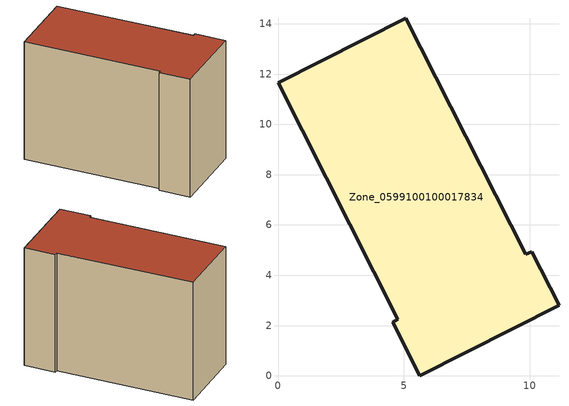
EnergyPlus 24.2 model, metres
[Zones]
Zone_0599100100017834
 floor ground (C_G): 4.55,2.14 4.77,2.25 0,11.65 5.08,14.22 9.86,4.83 10.09,4.94 11.17,2.8 5.64,0 z3.36
 wall outside (C_F): 4.77,2.25 4.55,2.14 5.64,0 11.17,2.8 10.09,4.94 9.86,4.83 5.08,14.22 0,11.65 4.77,2.25 z3.36:12.86
 roof outside (C_R): 5.08,14.22 0,11.65 4.77,2.25 4.55,2.14 5.64,0 11.17,2.8 10.09,4.94 9.86,4.83 z12.86
[BUILDING]
Pand.0599100100017834: North Axis=0; Terrain=City; Loads Convergence Tolerance Value=0.04; Temperature Convergence Tolerance Value=0.4; Solar Distribution=FullExterior; Maximum Number of Warmup Days=25; Minimum Number of Warmup Days=1
[Site:Location]
Rotterdam.The.Hague.AP_ZH_NLD Design_Conditions: Latitude=51.96; Longitude=4.45; Time Zone=1; Elevation=-4.5
[SITE:GROUNDTEMPERATURE:BUILDINGSURFACE]
18, 18, 18, 18, 18, 18, 18, 18, 18, 18, 18, 18
[MATERIAL] Thermal Absorptance=0.9; Solar Absorptance=0.7; Visible Absorptance=0.7
Name | Roughness | Thickness | Conductivity | Density | Specific Heat
G.TI.2015-2018 | MediumSmooth | 0.15 | 0.0428571 | 540 | 1210
F.TI.2015-2018 | Rough | 0.3 | 0.0666667 | 1920 | 840
R.TI.2015-2018 | MediumRough | 0.2 | 0.0333333 | 1500 | 1000
[CONSTRUCTION]
C_G: G.TI.2015-2018
C_F: F.TI.2015-2018
C_R: R.TI.2015-2018
[ZONE]
Zone_0599100100017834: Type=1; Multiplier=1; Ceiling Height=Autocalculate; Volume=Autocalculate; Floor Area=autocalculate; Part of Total Floor Area=Yes
[ZONEINFILTRATION:DESIGNFLOWRATE]
Infil_Zone_0599100100017834: Zone or ZoneList or Space or SpaceList=Zone_0599100100017834; Schedule=AlwaysOn; Design Flow Rate Calculation Method=Flow/Area; Flow Rate per Floor Area=0.0015; Constant Term Coefficient=1; Temperature Term Coefficient=0; Velocity Term Coefficient=0; Velocity Squared Term Coefficient=0
[HVACTEMPLATE:ZONE:IDEALLOADSAIRSYSTEM]
Zone_0599100100017834: Maximum Heating Supply Air Temperature=50; Minimum Cooling Supply Air Temperature=13; Maximum Heating Supply Air Humidity Ratio=0.0156; Minimum Cooling Supply Air Humidity Ratio=0.0077; Heating Limit=NoLimit; Cooling Limit=NoLimit; Dehumidification Control Type=ConstantSensibleHeatRatio; Cooling Sensible Heat Ratio=0.7; Dehumidification Setpoint=60; Humidification Control Type=None; Humidification Setpoint=30; Outdoor Air Method=None; Outdoor Air Flow Rate per Person=0.00944; Outdoor Air Flow Rate per Zone Floor Area=0; Outdoor Air Flow Rate per Zone=0; Demand Controlled Ventilation Type=None; Outdoor Air Economizer Type=NoEconomizer; Heat Recovery Type=None; Sensible Heat Recovery Effectiveness=0.7; Latent Heat Recovery Effectiveness=0.65
[ZONECONTROL:THERMOSTAT]
ThermostatControl_Zone_0599100100017834: Zone or ZoneList=Zone_0599100100017834; Control Type Schedule=DualSetpointControlType; Control 1=Thermostat_Zone_0599100100017834; Temperature Difference Between Cutout And Setpoint=0
[THERMOSTATSETPOINT:DUALSETPOINT]
Thermostat_Zone_0599100100017834: Heating Setpoint Temperature Schedule=HeatingSetpoint_Zone_0599100100017834; Cooling Setpoint Temperature Schedule=CoolingSetpoint_Zone_0599100100017834
[SCHEDULE:COMPACT]
HeatingSetpoint_Zone_0599100100017834: Through: 12/31, For: AllDays, Until: 24:00, 21
CoolingSetpoint_Zone_0599100100017834: Through: 12/31, For: AllDays, Until: 24:00, 24
DualSetpointControlType: Through: 12/31, For: AllDays, Until: 24:00, 4
AlwaysOn: Through: 12/31, For: AllDays, Until: 24:00, 1
